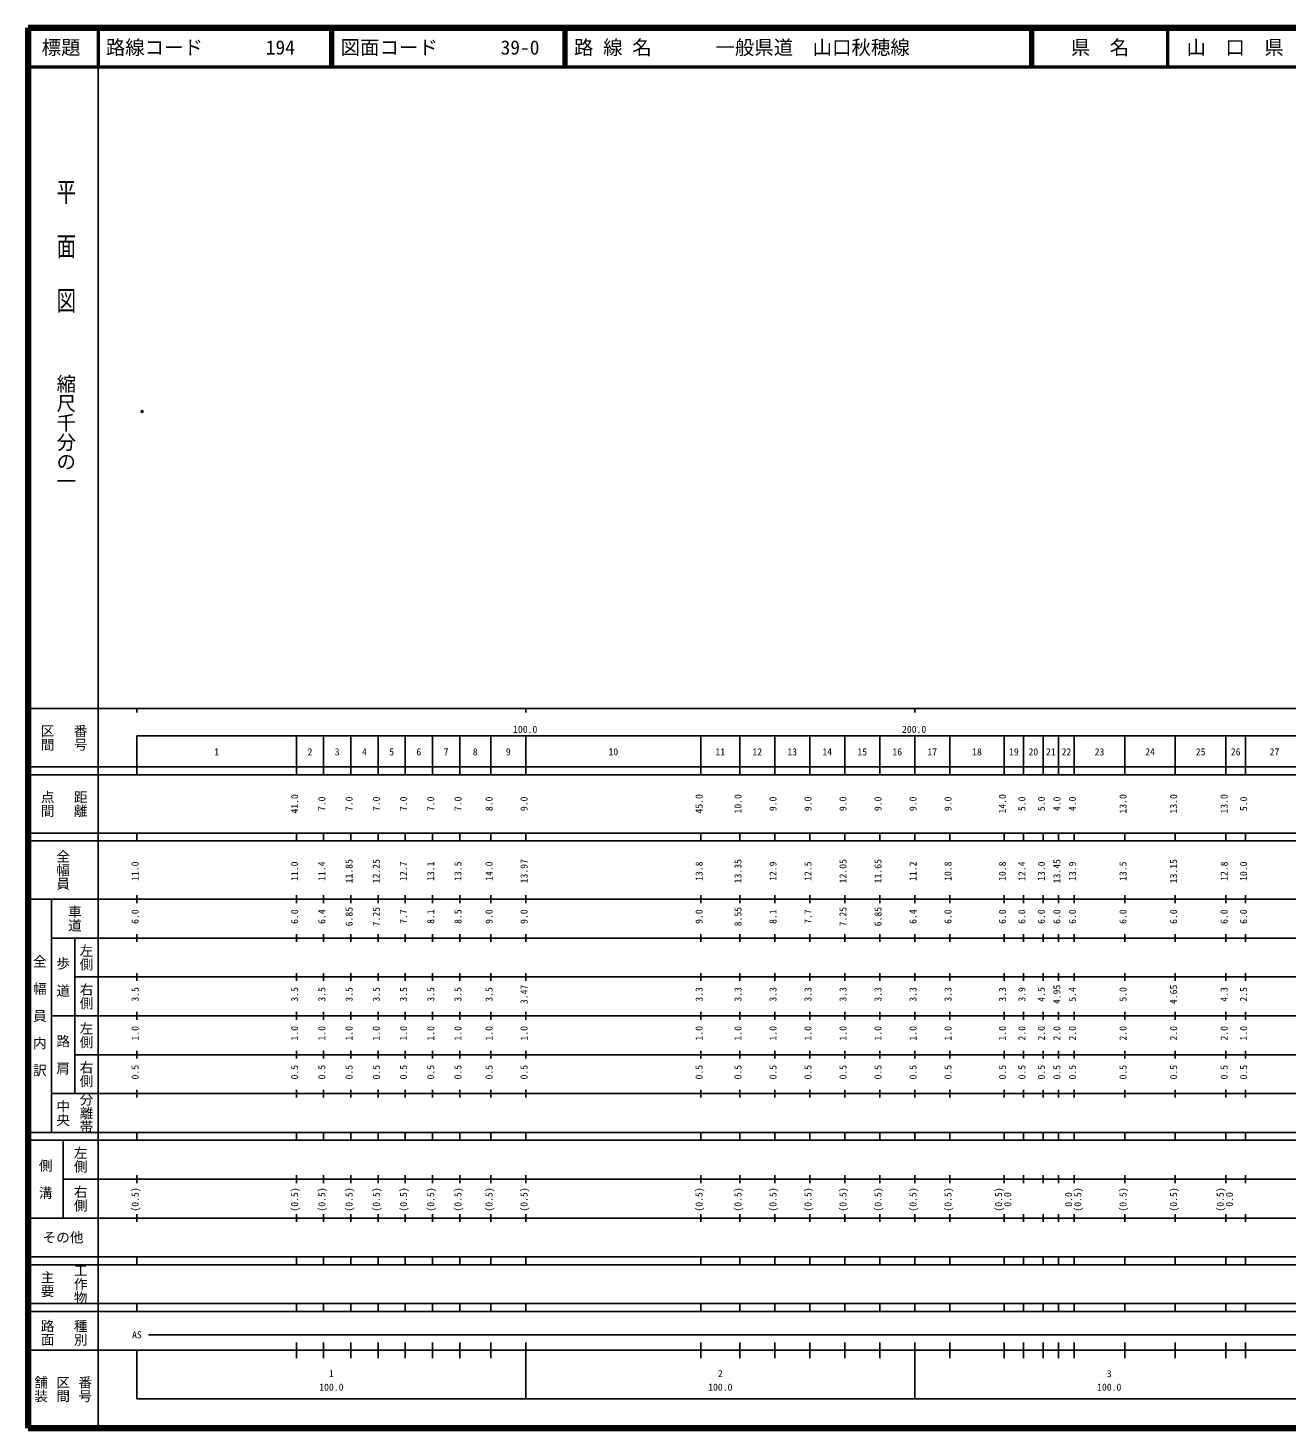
# Model space of a CAD drawing. Units: millimetres on the paper. Extents: x 40 to 680, y 20 to 380.
# Drawn here: x 40 to 363.7, y 20 to 380 of the extents above; entities that cross this region are included whole.
import ezdxf
from ezdxf.enums import TextEntityAlignment as Align

# ---------------------------------------------------------------- set-up
doc = ezdxf.new("R2010")
doc.units = ezdxf.units.MM
doc.header["$PDMODE"] = 32
doc.header["$PDSIZE"] = 0.5
doc.layers.add('M-OTRS', color=6, linetype='Continuous')
doc.layers.add('M-TTL-TXT', color=7, linetype='Continuous')
for name, color, linetype, lineweight in [('M-TTL', 2, 'Continuous', 140), ('M-TTL-BAND', 7, 'Continuous', 25), ('M-TTL-LINE', 7, 'Continuous', 50)]:
    doc.layers.add(name, color=color, linetype=linetype, lineweight=lineweight)
doc.styles.add('@ＭＳ ゴシック', font='')
doc.styles.add('ＭＳ ゴシック', font='')
doc.styles.get('@ＭＳ ゴシック').set_extended_font_data('@MS Gothic')
doc.styles.get('ＭＳ ゴシック').set_extended_font_data('MS Gothic')

msp = doc.modelspace()

# ---------------------------------------------------------------- linework, layer by layer
at = {"layer": 'M-OTRS'}
msp.add_point((69.335, 281.353), dxfattribs=at)
at = {"layer": 'M-TTL'}
for p, q in [((40, 380), (40, 20)), ((680, 380), (40, 380)), ((40, 20), (680, 20))]:
    msp.add_line(p, q, dxfattribs=at)
at = {"layer": 'M-TTL-BAND'}
for p, q in [((58, 370), (58, 20)), ((40, 205), (579, 205)), ((68, 205), (68, 204)), ((168, 205), (168, 204)), ((268, 205), (268, 204)), ((68, 198), (579, 198)), ((68, 198), (68, 188)), ((109, 188), (109, 198)), ((116, 188), (116, 198)), ((123, 188), (123, 198)), ((130, 188), (130, 198)), ((137, 188), (137, 198)), ((144, 188), (144, 198)), ((151, 188), (151, 198)), ((159, 188), (159, 198)), ((168, 188), (168, 198)), ((213, 188), (213, 198)), ((223, 188), (223, 198)), ((232, 188), (232, 198)), ((241, 188), (241, 198)), ((250, 188), (250, 198)), ((259, 188), (259, 198)), ((268, 188), (268, 198)), ((277, 188), (277, 198)), ((291, 188), (291, 198)), ((296, 188), (296, 198)), ((301, 188), (301, 198)), ((305, 188), (305, 198)), ((309, 188), (309, 198)), ((322, 188), (322, 198)), ((335, 188), (335, 198)), ((348, 188), (348, 198)), ((353, 188), (353, 198)), ((40, 190), (579, 190)), ((40, 188), (579, 188)), ((40, 173), (579, 173)), ((68, 171), (68, 173)), ((109, 171), (109, 173)), ((116, 171), (116, 173)), ((123, 171), (123, 173)), ((130, 171), (130, 173)), ((137, 171), (137, 173)), ((144, 171), (144, 173)), ((151, 171), (151, 173)), ((159, 171), (159, 173)), ((168, 171), (168, 173)), ((213, 171), (213, 173)), ((223, 171), (223, 173)), ((232, 171), (232, 173)), ((241, 171), (241, 173)), ((250, 171), (250, 173)), ((259, 171), (259, 173)), ((268, 171), (268, 173)), ((277, 171), (277, 173)), ((291, 171), (291, 173)), ((296, 171), (296, 173)), ((301, 171), (301, 173)), ((305, 171), (305, 173)), ((309, 171), (309, 173)), ((322, 171), (322, 173)), ((335, 171), (335, 173)), ((348, 171), (348, 173)), ((353, 171), (353, 173)), ((40, 171), (579, 171)), ((40, 156), (579, 156)), ((46, 96), (46, 156)), ((68, 155), (68, 157)), ((109, 155), (109, 157)), ((116, 155), (116, 157)), ((123, 155), (123, 157)), ((130, 155), (130, 157)), ((137, 155), (137, 157)), ((144, 155), (144, 157)), ((151, 155), (151, 157)), ((159, 155), (159, 157)), ((168, 155), (168, 157)), ((213, 155), (213, 157)), ((223, 155), (223, 157)), ((232, 155), (232, 157)), ((241, 155), (241, 157)), ((250, 155), (250, 157)), ((259, 155), (259, 157)), ((268, 155), (268, 157)), ((277, 155), (277, 157)), ((291, 155), (291, 157)), ((296, 155), (296, 157)), ((301, 155), (301, 157)), ((305, 155), (305, 157)), ((309, 155), (309, 157)), ((322, 155), (322, 157)), ((335, 155), (335, 157)), ((348, 155), (348, 157)), ((353, 155), (353, 157)), ((46, 146), (579, 146)), ((52, 146), (52, 106)), ((68, 145), (68, 147)), ((109, 145), (109, 147)), ((116, 145), (116, 147)), ((123, 145), (123, 147)), ((130, 145), (130, 147)), ((137, 145), (137, 147)), ((144, 145), (144, 147)), ((151, 145), (151, 147)), ((159, 145), (159, 147)), ((168, 145), (168, 147)), ((213, 145), (213, 147)), ((223, 145), (223, 147)), ((232, 145), (232, 147)), ((241, 145), (241, 147)), ((250, 145), (250, 147)), ((259, 145), (259, 147)), ((268, 145), (268, 147)), ((277, 145), (277, 147)), ((291, 145), (291, 147)), ((296, 145), (296, 147)), ((301, 145), (301, 147)), ((305, 145), (305, 147)), ((309, 145), (309, 147)), ((322, 145), (322, 147)), ((335, 145), (335, 147)), ((348, 145), (348, 147)), ((353, 145), (353, 147)), ((68, 135), (68, 137)), ((109, 135), (109, 137)), ((116, 135), (116, 137)), ((123, 135), (123, 137)), ((130, 135), (130, 137)), ((137, 135), (137, 137)), ((144, 135), (144, 137)), ((151, 135), (151, 137)), ((159, 135), (159, 137)), ((168, 135), (168, 137)), ((213, 135), (213, 137)), ((223, 135), (223, 137)), ((232, 135), (232, 137)), ((241, 135), (241, 137)), ((250, 135), (250, 137)), ((259, 135), (259, 137)), ((268, 135), (268, 137)), ((277, 135), (277, 137)), ((291, 135), (291, 137)), ((296, 135), (296, 137)), ((301, 135), (301, 137)), ((305, 135), (305, 137)), ((309, 135), (309, 137)), ((322, 135), (322, 137)), ((335, 135), (335, 137)), ((348, 135), (348, 137)), ((353, 135), (353, 137)), ((52, 136), (579, 136)), ((46, 126), (579, 126)), ((68, 125), (68, 127)), ((109, 125), (109, 127)), ((116, 125), (116, 127)), ((123, 125), (123, 127)), ((130, 125), (130, 127)), ((137, 125), (137, 127)), ((144, 125), (144, 127)), ((151, 125), (151, 127)), ((159, 125), (159, 127)), ((168, 125), (168, 127)), ((213, 125), (213, 127)), ((223, 125), (223, 127)), ((232, 125), (232, 127)), ((241, 125), (241, 127)), ((250, 125), (250, 127)), ((259, 125), (259, 127)), ((268, 125), (268, 127)), ((277, 125), (277, 127)), ((291, 125), (291, 127)), ((296, 125), (296, 127)), ((301, 125), (301, 127)), ((305, 125), (305, 127)), ((309, 125), (309, 127)), ((322, 125), (322, 127)), ((335, 125), (335, 127)), ((348, 125), (348, 127)), ((353, 125), (353, 127)), ((52, 116), (579, 116)), ((68, 115), (68, 117)), ((109, 115), (109, 117)), ((116, 115), (116, 117)), ((123, 115), (123, 117)), ((130, 115), (130, 117)), ((137, 115), (137, 117)), ((144, 115), (144, 117)), ((151, 115), (151, 117)), ((159, 115), (159, 117)), ((168, 115), (168, 117)), ((213, 115), (213, 117)), ((223, 115), (223, 117)), ((232, 115), (232, 117)), ((241, 115), (241, 117)), ((250, 115), (250, 117)), ((259, 115), (259, 117)), ((268, 115), (268, 117)), ((277, 115), (277, 117)), ((291, 115), (291, 117)), ((296, 115), (296, 117)), ((301, 115), (301, 117)), ((305, 115), (305, 117)), ((309, 115), (309, 117)), ((322, 115), (322, 117)), ((335, 115), (335, 117)), ((348, 115), (348, 117)), ((353, 115), (353, 117)), ((46, 106), (579, 106)), ((68, 105), (68, 107)), ((109, 105), (109, 107)), ((116, 105), (116, 107)), ((123, 105), (123, 107)), ((130, 105), (130, 107)), ((137, 105), (137, 107)), ((144, 105), (144, 107)), ((151, 105), (151, 107)), ((159, 105), (159, 107)), ((168, 105), (168, 107)), ((213, 105), (213, 107)), ((223, 105), (223, 107)), ((232, 105), (232, 107)), ((241, 105), (241, 107)), ((250, 105), (250, 107)), ((259, 105), (259, 107)), ((268, 105), (268, 107)), ((277, 105), (277, 107)), ((291, 105), (291, 107)), ((296, 105), (296, 107)), ((301, 105), (301, 107)), ((305, 105), (305, 107)), ((309, 105), (309, 107)), ((322, 105), (322, 107)), ((335, 105), (335, 107)), ((348, 105), (348, 107)), ((353, 105), (353, 107)), ((40, 96), (579, 96)), ((40, 94), (579, 94)), ((49, 94), (49, 74)), ((68, 94), (68, 96)), ((109, 94), (109, 96)), ((116, 94), (116, 96)), ((123, 94), (123, 96)), ((130, 94), (130, 96)), ((137, 94), (137, 96)), ((144, 94), (144, 96)), ((151, 94), (151, 96)), ((159, 94), (159, 96)), ((168, 94), (168, 96)), ((213, 94), (213, 96)), ((223, 94), (223, 96)), ((232, 94), (232, 96)), ((241, 94), (241, 96)), ((250, 94), (250, 96)), ((259, 94), (259, 96)), ((268, 94), (268, 96)), ((277, 94), (277, 96)), ((291, 94), (291, 96)), ((296, 94), (296, 96)), ((301, 94), (301, 96)), ((305, 94), (305, 96)), ((309, 94), (309, 96)), ((322, 94), (322, 96)), ((335, 94), (335, 96)), ((348, 94), (348, 96)), ((353, 94), (353, 96)), ((49, 84), (579, 84)), ((68, 83), (68, 85)), ((109, 83), (109, 85)), ((116, 83), (116, 85)), ((123, 83), (123, 85)), ((130, 83), (130, 85)), ((137, 83), (137, 85)), ((144, 83), (144, 85)), ((151, 83), (151, 85)), ((159, 83), (159, 85)), ((168, 83), (168, 85)), ((213, 83), (213, 85)), ((223, 83), (223, 85)), ((232, 83), (232, 85)), ((241, 83), (241, 85)), ((250, 83), (250, 85)), ((259, 83), (259, 85)), ((268, 83), (268, 85)), ((277, 83), (277, 85)), ((291, 83), (291, 85)), ((296, 83), (296, 85)), ((301, 83), (301, 85)), ((305, 83), (305, 85)), ((309, 83), (309, 85)), ((322, 83), (322, 85)), ((335, 83), (335, 85)), ((348, 83), (348, 85)), ((353, 83), (353, 85)), ((40, 74), (579, 74)), ((68, 73), (68, 75)), ((109, 73), (109, 75)), ((116, 73), (116, 75)), ((123, 73), (123, 75)), ((130, 73), (130, 75)), ((137, 73), (137, 75)), ((144, 73), (144, 75)), ((151, 73), (151, 75)), ((159, 73), (159, 75)), ((168, 73), (168, 75)), ((213, 73), (213, 75)), ((223, 73), (223, 75)), ((232, 73), (232, 75)), ((241, 73), (241, 75)), ((250, 73), (250, 75)), ((259, 73), (259, 75)), ((268, 73), (268, 75)), ((277, 73), (277, 75)), ((291, 73), (291, 75)), ((296, 73), (296, 75)), ((301, 73), (301, 75)), ((305, 73), (305, 75)), ((309, 73), (309, 75)), ((322, 73), (322, 75)), ((335, 73), (335, 75)), ((348, 73), (348, 75)), ((353, 73), (353, 75)), ((40, 64), (579, 64)), ((40, 62), (579, 62)), ((68, 62), (68, 64)), ((109, 62), (109, 64)), ((116, 62), (116, 64)), ((123, 62), (123, 64)), ((130, 62), (130, 64)), ((137, 62), (137, 64)), ((144, 62), (144, 64)), ((151, 62), (151, 64)), ((159, 62), (159, 64)), ((168, 62), (168, 64)), ((213, 62), (213, 64)), ((223, 62), (223, 64)), ((232, 62), (232, 64)), ((241, 62), (241, 64)), ((250, 62), (250, 64)), ((259, 62), (259, 64)), ((268, 62), (268, 64)), ((277, 62), (277, 64)), ((291, 62), (291, 64)), ((296, 62), (296, 64)), ((301, 62), (301, 64)), ((305, 62), (305, 64)), ((309, 62), (309, 64)), ((322, 62), (322, 64)), ((335, 62), (335, 64)), ((348, 62), (348, 64)), ((353, 62), (353, 64)), ((40, 52), (579, 52)), ((68, 50), (68, 52)), ((109, 50), (109, 52)), ((116, 50), (116, 52)), ((123, 50), (123, 52)), ((130, 50), (130, 52)), ((137, 50), (137, 52)), ((144, 50), (144, 52)), ((151, 50), (151, 52)), ((159, 50), (159, 52)), ((168, 50), (168, 52)), ((213, 50), (213, 52)), ((223, 50), (223, 52)), ((232, 50), (232, 52)), ((241, 50), (241, 52)), ((250, 50), (250, 52)), ((259, 50), (259, 52)), ((268, 50), (268, 52)), ((277, 50), (277, 52)), ((291, 50), (291, 52)), ((296, 50), (296, 52)), ((301, 50), (301, 52)), ((305, 50), (305, 52)), ((309, 50), (309, 52)), ((322, 50), (322, 52)), ((335, 50), (335, 52)), ((348, 50), (348, 52)), ((353, 50), (353, 52)), ((40, 50), (579, 50)), ((71, 44), (565, 44)), ((40, 40), (579, 40)), ((68, 40), (68, 27.5)), ((109, 38), (109, 42)), ((116, 38), (116, 42)), ((123, 38), (123, 42)), ((130, 38), (130, 42)), ((137, 38), (137, 42)), ((144, 38), (144, 42)), ((151, 38), (151, 42)), ((159, 38), (159, 42)), ((168, 27.5), (168, 42)), ((213, 38), (213, 42)), ((223, 38), (223, 42)), ((232, 38), (232, 42)), ((241, 38), (241, 42)), ((250, 38), (250, 42)), ((259, 38), (259, 42)), ((268, 27.5), (268, 42)), ((277, 38), (277, 42)), ((291, 38), (291, 42)), ((296, 38), (296, 42)), ((301, 38), (301, 42)), ((305, 38), (305, 42)), ((309, 38), (309, 42)), ((322, 38), (322, 42)), ((335, 38), (335, 42)), ((348, 38), (348, 42)), ((353, 38), (353, 42)), ((68, 27.5), (579, 27.5))]:
    msp.add_line(p, q, dxfattribs=at)
at = {"layer": 'M-TTL-LINE'}
for p, q in [((58, 380), (58, 370)), ((117.75, 380), (117.75, 370)), ((118.25, 380), (118.25, 370)), ((177.75, 380), (177.75, 370)), ((178.25, 380), (178.25, 370)), ((297.75, 380), (297.75, 370)), ((298.25, 380), (298.25, 370)), ((333, 380), (333, 370)), ((40, 370), (680, 370))]:
    msp.add_line(p, q, dxfattribs=at)

# ---------------------------------------------------------------- texts
at = {"layer": 'M-TTL-BAND', "style": '@ＭＳ ゴシック', "width": 1.4}
msp.add_text('平  面  図', height=3.666, rotation=270, dxfattribs=at).set_placement((49.777, 306.475), align=Align.MIDDLE_RIGHT)
at = {"layer": 'M-TTL-BAND', "style": '@ＭＳ ゴシック'}
msp.add_text('縮尺千分の一', height=3.666, rotation=270, dxfattribs=at).set_placement((49.777, 261.03), align=Align.MIDDLE_RIGHT)
for s, p in [('区間', (45, 197.5)), ('番号', (53.5, 197.5)), ('点間', (45, 180.5)), ('距離', (53.5, 180.5)), ('全幅員', (49, 163.5)), ('車道', (52, 151)), ('左側', (55, 141)), ('全\u3000幅\u3000員\u3000内\u3000訳', (43, 126)), ('歩\u3000道', (49, 136)), ('右側', (55, 131)), ('左側', (55, 121)), ('路\u3000肩', (49, 116)), ('右側', (55, 111)), ('分離帯', (55, 101)), ('中央', (49, 101)), ('左側', (53.5, 89)), ('側\u3000溝', (44.5, 84)), ('右側', (53.5, 79)), ('工作物', (53.5, 57)), ('主要', (45, 57)), ('路面', (45, 44.5)), ('種別', (53.5, 44.5)), ('舗装', (43.333, 30)), ('区間', (49, 30)), ('番号', (54.667, 30))]:
    msp.add_text(s, height=2.566, rotation=270, dxfattribs=at).set_placement(p, align=Align.MIDDLE_CENTER)
at = {"layer": 'M-TTL-BAND', "style": 'ＭＳ ゴシック'}
for s, p in [('100.0', (167.844, 198.195)), ('200.0', (267.844, 198.195)), ('1', (88.5, 192.405)), ('2', (112.5, 192.405)), ('3', (119.5, 192.405)), ('4', (126.5, 192.405)), ('5', (133.5, 192.405)), ('6', (140.5, 192.405)), ('7', (147.5, 192.405)), ('8', (155, 192.405)), ('9', (163.5, 192.405)), ('10', (190.5, 192.405)), ('11', (218, 192.405)), ('12', (227.5, 192.405)), ('13', (236.5, 192.405)), ('14', (245.5, 192.405)), ('15', (254.5, 192.405)), ('16', (263.5, 192.405)), ('17', (272.5, 192.405)), ('18', (284, 192.405)), ('19', (293.5, 192.405)), ('20', (298.5, 192.405)), ('21', (303, 192.405)), ('22', (307, 192.405)), ('23', (315.5, 192.405)), ('24', (328.5, 192.405)), ('25', (341.5, 192.405)), ('26', (350.5, 192.405)), ('27', (360.5, 192.405)), ('AS', (68, 42.5)), ('1', (118, 32.523)), ('2', (218, 32.523)), ('3', (318, 32.523)), ('100.0', (118, 29.033)), ('100.0', (218, 29.033)), ('100.0', (318, 29.033))]:
    msp.add_text(s, height=1.833, dxfattribs=at).set_placement(p, align=Align.BOTTOM_CENTER)
for s, p in [('41.0', (110, 180.5)), ('7.0', (117, 180.5)), ('7.0', (124, 180.5)), ('7.0', (131, 180.5)), ('7.0', (138, 180.5)), ('7.0', (145, 180.5)), ('7.0', (152, 180.5)), ('8.0', (160, 180.5)), ('9.0', (169, 180.5)), ('45.0', (214, 180.5)), ('10.0', (224, 180.5)), ('9.0', (233, 180.5)), ('9.0', (242, 180.5)), ('9.0', (251, 180.5)), ('9.0', (260, 180.5)), ('9.0', (269, 180.5)), ('9.0', (278, 180.5)), ('14.0', (292, 180.5)), ('5.0', (297, 180.5)), ('5.0', (302, 180.5)), ('4.0', (306, 180.5)), ('4.0', (310, 180.5)), ('13.0', (323, 180.5)), ('13.0', (336, 180.5)), ('13.0', (349, 180.5)), ('5.0', (354, 180.5)), ('11.85', (124, 163.174)), ('12.25', (131, 163.174)), ('13.97', (169, 163.174)), ('13.35', (224, 163.174)), ('12.05', (251, 163.174)), ('11.65', (260, 163.174)), ('13.45', (306, 163.174)), ('13.15', (336, 163.174)), ('11.0', (69, 163.174)), ('11.0', (110, 163.174)), ('11.4', (117, 163.174)), ('12.7', (138, 163.174)), ('13.1', (145, 163.174)), ('13.5', (152, 163.174)), ('14.0', (160, 163.174)), ('13.8', (214, 163.174)), ('12.9', (233, 163.174)), ('12.5', (242, 163.174)), ('11.2', (269, 163.174)), ('10.8', (278, 163.174)), ('10.8', (292, 163.174)), ('12.4', (297, 163.174)), ('13.0', (302, 163.174)), ('13.9', (310, 163.174)), ('13.5', (323, 163.174)), ('12.8', (349, 163.174)), ('10.0', (354, 163.174)), ('6.0', (69, 151.5)), ('6.0', (110, 151.5)), ('6.4', (117, 151.5)), ('6.85', (124, 151.5)), ('7.25', (131, 151.5)), ('7.7', (138, 151.5)), ('8.1', (145, 151.5)), ('8.5', (152, 151.5)), ('9.0', (160, 151.5)), ('9.0', (169, 151.5)), ('9.0', (214, 151.5)), ('8.55', (224, 151.5)), ('8.1', (233, 151.5)), ('7.7', (242, 151.5)), ('7.25', (251, 151.5)), ('6.85', (260, 151.5)), ('6.4', (269, 151.5)), ('6.0', (278, 151.5)), ('6.0', (292, 151.5)), ('6.0', (297, 151.5)), ('6.0', (302, 151.5)), ('6.0', (306, 151.5)), ('6.0', (310, 151.5)), ('6.0', (323, 151.5)), ('6.0', (336, 151.5)), ('6.0', (349, 151.5)), ('6.0', (354, 151.5)), ('3.5', (69, 131.5)), ('3.5', (110, 131.5)), ('3.5', (117, 131.5)), ('3.5', (124, 131.5)), ('3.5', (131, 131.5)), ('3.5', (138, 131.5)), ('3.5', (145, 131.5)), ('3.5', (152, 131.5)), ('3.5', (160, 131.5)), ('3.47', (169, 131.5)), ('3.3', (214, 131.5)), ('3.3', (224, 131.5)), ('3.3', (233, 131.5)), ('3.3', (242, 131.5)), ('3.3', (251, 131.5)), ('3.3', (260, 131.5)), ('3.3', (269, 131.5)), ('3.3', (278, 131.5)), ('3.3', (292, 131.5)), ('3.9', (297, 131.5)), ('4.5', (302, 131.5)), ('4.95', (306, 131.5)), ('5.4', (310, 131.5)), ('5.0', (323, 131.5)), ('4.65', (336, 131.5)), ('4.3', (349, 131.5)), ('2.5', (354, 131.5)), ('1.0', (69, 121.5)), ('1.0', (110, 121.5)), ('1.0', (117, 121.5)), ('1.0', (124, 121.5)), ('1.0', (131, 121.5)), ('1.0', (138, 121.5)), ('1.0', (145, 121.5)), ('1.0', (152, 121.5)), ('1.0', (160, 121.5)), ('1.0', (169, 121.5)), ('1.0', (214, 121.5)), ('1.0', (224, 121.5)), ('1.0', (233, 121.5)), ('1.0', (242, 121.5)), ('1.0', (251, 121.5)), ('1.0', (260, 121.5)), ('1.0', (269, 121.5)), ('1.0', (278, 121.5)), ('1.0', (292, 121.5)), ('2.0', (297, 121.5)), ('2.0', (302, 121.5)), ('2.0', (306, 121.5)), ('2.0', (310, 121.5)), ('2.0', (323, 121.5)), ('2.0', (336, 121.5)), ('2.0', (349, 121.5)), ('1.0', (354, 121.5)), ('0.5', (69, 111.5)), ('0.5', (110, 111.5)), ('0.5', (117, 111.5)), ('0.5', (124, 111.5)), ('0.5', (131, 111.5)), ('0.5', (138, 111.5)), ('0.5', (145, 111.5)), ('0.5', (152, 111.5)), ('0.5', (160, 111.5)), ('0.5', (169, 111.5)), ('0.5', (214, 111.5)), ('0.5', (224, 111.5)), ('0.5', (233, 111.5)), ('0.5', (242, 111.5)), ('0.5', (251, 111.5)), ('0.5', (260, 111.5)), ('0.5', (269, 111.5)), ('0.5', (278, 111.5)), ('0.5', (292, 111.5)), ('0.5', (297, 111.5)), ('0.5', (302, 111.5)), ('0.5', (306, 111.5)), ('0.5', (310, 111.5)), ('0.5', (323, 111.5)), ('0.5', (336, 111.5)), ('0.5', (349, 111.5)), ('0.5', (354, 111.5)), ('(0.5)', (69, 78.764)), ('(0.5)', (110, 78.764)), ('(0.5)', (117, 78.764)), ('(0.5)', (124, 78.764)), ('(0.5)', (131, 78.764)), ('(0.5)', (138, 78.764)), ('(0.5)', (145, 78.764)), ('(0.5)', (152, 78.764)), ('(0.5)', (160, 78.764)), ('(0.5)', (169, 78.764)), ('(0.5)', (214, 78.764)), ('(0.5)', (224, 78.764)), ('(0.5)', (233, 78.764)), ('(0.5)', (242, 78.764)), ('(0.5)', (251, 78.764)), ('(0.5)', (260, 78.764)), ('(0.5)', (269, 78.764)), ('(0.5)', (278, 78.764)), ('(0.5)', (291, 78.764)), ('0.0', (293.37, 78.764)), ('0.0', (309, 78.764)), ('(0.5)', (311.37, 78.764)), ('(0.5)', (323, 78.764)), ('(0.5)', (336, 78.764)), ('(0.5)', (348, 78.764)), ('0.0', (350.37, 78.764))]:
    msp.add_text(s, height=1.833, rotation=90, dxfattribs=at).set_placement(p, align=Align.BOTTOM_CENTER)
msp.add_text('その他', height=2.566, dxfattribs=at).set_placement((49, 69), align=Align.MIDDLE_CENTER)
at = {"layer": 'M-TTL-TXT', "style": 'ＭＳ ゴシック'}
for s, p in [('標題', (48.5, 375)), ('県\u3000名', (315.625, 375)), ('山\u3000口\u3000県', (350.375, 375))]:
    msp.add_text(s, height=3.666, dxfattribs=at).set_placement(p, align=Align.MIDDLE_CENTER)
for s, p in [('路線コード', (60, 375)), ('194', (101.142, 375)), ('図面コード', (120.38, 375)), ('39-0', (161.521, 375)), ('路 線 名', (180.38, 375)), ('一般県道\u3000山口秋穂線', (216.734, 375))]:
    msp.add_text(s, height=3.666, dxfattribs=at).set_placement(p, align=Align.MIDDLE_LEFT)

doc.saveas('drawing.dxf')
